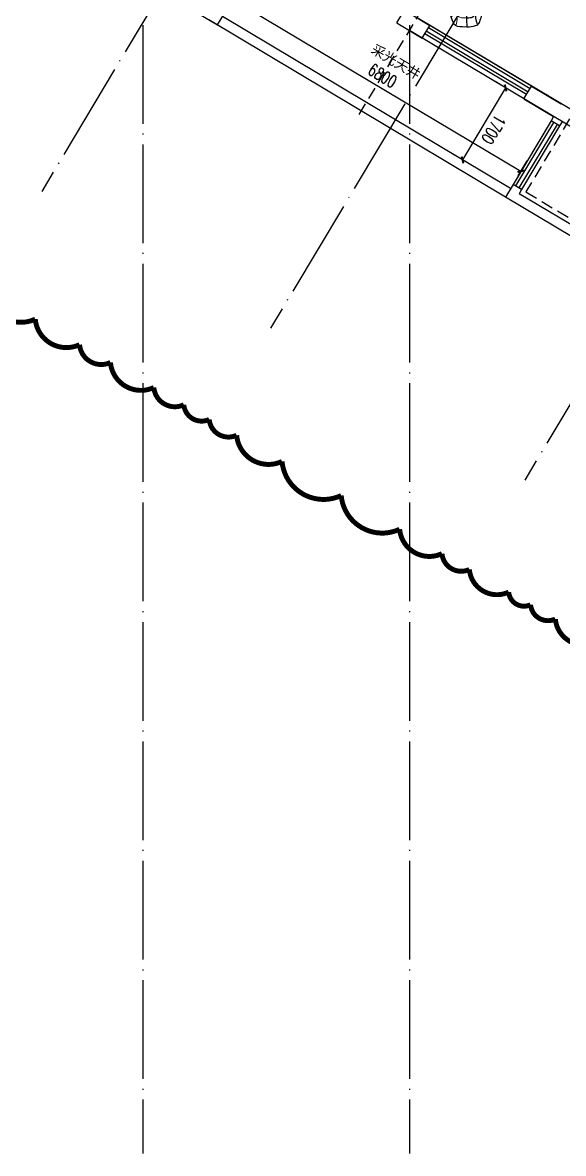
# Model space of a CAD drawing. Header units: millimetres. Extents: x 1337745 to 1642153, y -192803 to 266425.
# Drawn here: x 1403810 to 1414762, y 86979 to 109897 of the extents above; entities that cross this region are included whole.
import ezdxf
from ezdxf.enums import TextEntityAlignment as Align

# ---------------------------------------------------------------- set-up
doc = ezdxf.new("R2010")
doc.units = ezdxf.units.MM
doc.header["$LTSCALE"] = 1000
doc.header["$MEASUREMENT"] = 0
for name, pattern in [('__附着_A09-停车位、行车流线模块_TEN24RUY_设计区$0$DASH', [0.35, 0.25, -0.1]), ('DOTE', [2.42, 2, -0.2, 0.02, -0.2]), ('HIDDEN', [0.375, 0.25, -0.125]), ('HIDDEN2', [4.7625, 3.175, -1.5875])]:
    doc.linetypes.add(name, pattern=pattern)
for name, color, linetype in [('__附着_A09-停车位、行车流线模块_TEN24RUY_设计区$0$STD-PARK', 103, '__附着_A09-停车位、行车流线模块_TEN24RUY_设计区$0$DASH'), ('DOTE', 16, 'DOTE'), ('IE-FURN', 33, 'Continuous'), ('REF', 8, 'HIDDEN2'), ('WALL', 2, 'Continuous'), ('WINDOW', 4, 'Continuous'), ('家具粗线', 7, 'Continuous'), ('文字标注', 255, 'Continuous'), ('砖墙', 30, 'Continuous')]:
    doc.layers.add(name, color=color, linetype=linetype)
doc.styles.add('DIM_FONT', font='SIMPLEX', dxfattribs={"width": 0.7, "bigfont": 'GBCBIG'})
doc.styles.add('黑体', font='SIMHEI.TTF')
doc.dimstyles.new('_TCH_ARCH&&100', dxfattribs={"dimtxt": 250, "dimasz": 100, "dimexe": 250, "dimexo": 300, "dimgap": 100, "dimtad": 1, "dimdec": 0, "dimzin": 0, "dimdsep": 46, "dimtxsty": 'DIM_FONT', "dimblk": 'ARCHTICK', "dimcen": 0.09, "dimclrt": 7, "dimazin": 2, "dimtfac": 1, "dimtdec": 0, "dimtix": 1, "dimtmove": 2, "dimatfit": 3, "dimfxl": 1, "dimtolj": 1, "dimtzin": 0, "dimarcsym": 0})

# ---------------------------------------------------------------- blocks, each defined once
blk = doc.blocks.new('fsxxxx')
at = {"layer": 'IE-FURN'}
for p in [(-163, 753), (-624, 452)]:
    blk.add_line(p, (-394, 603), dxfattribs=at)
at = {"layer": 'IE-FURN', "color": 8}
blk.add_line((-394, 603), (0, 0), dxfattribs=at)
at = {"layer": 'IE-FURN'}
for points in [[(-84, 687), (-101, 716)], [(-596, 353), (-615, 380)]]:
    blk.add_lwpolyline(points, dxfattribs=at)
for points in [[(0, 0, 0.055738), (139, 114, 0.270993), (173, 209), (161, 277, 0.111969), (114, 405), (-88, 754)], [(0, 0, -0.055738), (-160, -81, -0.270993), (-261, -75), (-318, -36, -0.111969), (-417, 59), (-655, 383)]]:
    blk.add_lwpolyline(points, format="xyb", dxfattribs=at)
for centre, radius, start, end in [((-156, 738), 17.4, 36.3629, 115.3868), ((-128, 727), 25, 123.1539, 223.1622), ((-129, 729), 25.8, 227.2207, 295.2552), ((-163, 802), 58, 291.4545, 314.8532), ((-109, 740), 25, 27.1499, 288.5347), ((-145, 772), 71.9, 291.8767, 308.1795), ((-77, 720), 33.6, 197.9328, 312.8796), ((-634, 397), 25, 317.773, 219.1578), ((-669, 472), 58, 291.4545, 314.8532), ((-613, 439), 17.4, 130.921, 209.9448), ((-614, 410), 25, 23.1455, 123.1539), ((-649, 443), 71.9, 298.1282, 314.431), ((-629, 360), 33.6, 293.4281, 48.3749), ((-616, 411), 25.8, 311.0525, 19.087)]:
    blk.add_arc(centre, radius, start, end, dxfattribs=at)
at = {"layer": 'IE-FURN', "color": 8}
for centre, radius, start, end in [((805, 816), 920, 186.6068, 206.2581), ((368, 827), 538, 217.418, 242.6706), ((-1071, -409), 920, 40.0496, 59.7009), ((-905, -4), 538, 3.6371, 28.8898), ((-87, 290), 100, 311.3962, 355.4252), ((-187, 298), 200, 355.4252, 33.6969), ((337, 456), 347, 198.0326, 237.3503), ((125, 361), 12, 251.292, 16.6444), ((-381, 31), 12, 229.6633, 355.0157), ((-198, 291), 200, 212.6108, 250.8825), ((-483, 739), 699, 303.1539, 311.3962), ((154, 184), 21.2, 258.6792, 339.4007), ((-231, -67), 21.2, 266.907, 347.6285)]:
    blk.add_arc(centre, radius, start, end, dxfattribs=at)
at = {"layer": '家具粗线', "color": 252, "lineweight": 5}
for centre, radius, start, end in [((-553, -126), 347, 8.9575, 48.2751), ((-230, 196), 100, 250.8825, 294.9116), ((-483, 739), 699, 294.9116, 303.1539)]:
    blk.add_arc(centre, radius, start, end, dxfattribs=at)
blk = doc.blocks.new('A$C7F2562B0')
at = {"layer": 'REF', "linetype": 'HIDDEN'}
blk.add_line((-1813, -7484), (-1813, 3600), dxfattribs=at)
at = {"layer": 'REF', "linetype": 'HIDDEN', "elevation": 0}
blk.add_lwpolyline([(5193, -3500), (1890, -3500), (1890, -7100), (5193, -7100)], close=True, dxfattribs=at)
at = {"layer": 'IE-FURN', "extrusion": (0, 0, -1), "xscale": -1.000000000000001, "zscale": -1.000000000000001, "rotation": 4.975977799149668e-12}
blk.add_blockref('fsxxxx', (852, -4843, 0), dxfattribs=at)
blk = doc.blocks.new('_ArchTick')
at = {"color": 0, "linetype": 'ByBlock', "const_width": 0.4}
blk.add_lwpolyline([(-0.5, -0.5), (0.5, 0.5)], dxfattribs=at)
blk = doc.blocks.new('*D186')
at = {"layer": 'Defpoints', "color": 0, "transparency": 16777216}
for p in [(-22800, 609, 0), (-29600, 200), (-22800, 200)]:
    blk.add_point(p, dxfattribs=at)
at = {"layer": '砖墙', "color": 0, "lineweight": -2, "transparency": 16777216}
for p, q in [((-29600, 500, 0), (-29600, 859, 0)), ((-22800, 500, 0), (-22800, 859, 0)), ((-29600, 609, 0), (-22800, 609, 0))]:
    blk.add_line(p, q, dxfattribs=at)
at = {"layer": '砖墙', "color": 0, "lineweight": -2, "transparency": 16777216, "xscale": 100, "yscale": 100, "zscale": 100}
for p, rotation in [((-29600, 609, 0), 180.0000000001255), ((-22800, 609, 0), 1.255476252187501e-10)]:
    blk.add_blockref('_ArchTick', p, dxfattribs=dict(at, rotation=rotation))
at = {"layer": '砖墙', "color": 7, "transparency": 16777216, "insert": (-26200, 834, 0), "char_height": 250, "attachment_point": 5, "style": 'DIM_FONT'}
blk.add_mtext('\\A1;6800', dxfattribs=at)
blk = doc.blocks.new('*D187')
at = {"layer": 'Defpoints', "color": 0, "transparency": 16777216}
for p in [(-23500, 1900), (-23933, 200, 0), (-23500, 200)]:
    blk.add_point(p, dxfattribs=at)
at = {"layer": '砖墙', "color": 0, "lineweight": -2, "transparency": 16777216}
for p, q in [((-23800, 1900, 0), (-24183, 1900, 0)), ((-23933, 1900, 0), (-23933, 200, 0)), ((-23800, 200, 0), (-24183, 200, 0))]:
    blk.add_line(p, q, dxfattribs=at)
at = {"layer": '砖墙', "color": 0, "lineweight": -2, "transparency": 16777216, "xscale": 100, "yscale": 100, "zscale": 100}
for p, rotation in [((-23933, 1900, 0), 90.00000000008635), ((-23933, 200, 0), 270.0000000000863)]:
    blk.add_blockref('_ArchTick', p, dxfattribs=dict(at, rotation=rotation))
at = {"layer": '砖墙', "color": 7, "transparency": 16777216, "insert": (-23708, 1050, 0), "char_height": 250, "attachment_point": 5, "rotation": 270, "style": 'DIM_FONT'}
blk.add_mtext('\\A1;1700', dxfattribs=at)
blk = doc.blocks.new('A$C514326FF')
at = {"layer": 'WALL'}
for p, q in [((-18200.1, 2200), (-26200.1, 2200)), ((-18500.1, 1900), (-26200.1, 1900))]:
    blk.add_line(p, q, dxfattribs=at)
at = {"layer": '砖墙'}
blk.add_blockref('A$C7F2562B0', (-24389.3, 7400), dxfattribs=at)
at = {"layer": 'WALL'}
for p, q in [((-26500.1, 1900), (-26500.1, 2200)), ((-26400.1, 2200), (-25900.1, 2200)), ((-25900.1, 1900), (-25900.1, 2200)), ((-23500.1, 2200), (-22800.1, 2200)), ((-23500.1, 1900), (-23500.1, 2200)), ((-29600, 1900), (-29600, 0)), ((-26500.1, 1900), (-26400.1, 1900)), ((-26400.1, 1900), (-25900.1, 1900)), ((-23500.1, 1900), (-22800.1, 1900)), ((-22800.1, 1900), (-22800.1, 1800)), ((-22600.1, 1900), (-22600.1, 1800)), ((-22600.1, 1800), (-22800.1, 1800)), ((-22800.1, 300), (-22800.1, 0)), ((-22600.1, 300), (-22800.1, 300)), ((-22600.1, 300), (-22600.1, 200)), ((-36599.9, 0), (-29599.9, 0)), ((-22800.1, 0), (-29800.1, 0)), ((-22800.1, 200), (-29600.1, 200)), ((-18500.1, 0), (-22800.1, 0)), ((-18500.1, 200), (-22600.1, 200))]:
    blk.add_line(p, q, dxfattribs=at)
at = {"layer": 'WINDOW'}
for p, q in [((-23500.1, 2200), (-25900.1, 2200)), ((-23500.1, 2140), (-25900.1, 2140)), ((-23500.1, 2060), (-25900.1, 2060)), ((-23500.1, 2000), (-25900.1, 2000)), ((-22800.1, 1800), (-22800.1, 300)), ((-22740.1, 1800), (-22740.1, 300)), ((-22660.1, 1800), (-22660.1, 300)), ((-22600.1, 1800), (-22600.1, 300))]:
    blk.add_line(p, q, dxfattribs=at)
at = {"layer": '文字标注', "color": 0, "ltscale": 0.3, "style": '黑体'}
blk.add_text('采光天井', height=201.6, rotation=360, dxfattribs=at).set_placement((-26110.6, 1219.7, 0), align=Align.MIDDLE)
at = {"layer": '砖墙'}
for p1, p2, distance, picture, middle in [((-23500.1, 1900), (-23500.1, 200), -433, '*D187', (-23708.1, 1050, 0)), ((-29600.1, 200), (-22800.1, 200), 408.9, '*D186', (-26200.1, 833.9, 0))]:
    dim = blk.add_aligned_dim(p1=p1, p2=p2, distance=distance, dimstyle='_TCH_ARCH&&100', dxfattribs=at)
    dim.commit()
    dim.dimension.update_dxf_attribs({"geometry": picture, "text_midpoint": middle})

msp = doc.modelspace()

# ---------------------------------------------------------------- linework, layer by layer
at = {"layer": 'DOTE'}
for p, q in [((1406247.5, 199388.6, 0), (1406247.5, 86979.4, 0)), ((1411647.5, 199388.6, 0), (1411647.5, 86979.4, 0)), ((1421818.9, 135943.4, 0), (1404196, 106476.6, 0)), ((1426453.3, 133171.7, 0), (1408830.4, 103704.9, 0)), ((1431602.7, 130092.1, 0), (1413979.8, 100625.3, 0))]:
    msp.add_line(p, q, dxfattribs=at)

# ---------------------------------------------------------------- next in the draw order: block references
at = {"layer": '砖墙', "rotation": 329.118033436966}
msp.add_blockref('A$C514326FF', (1433156.6, 94658.7, 0), dxfattribs=at)

# ---------------------------------------------------------------- next in the draw order: linework, layer by layer
at = {"layer": '__附着_A09-停车位、行车流线模块_TEN24RUY_设计区$0$STD-PARK', "color": 1, "const_width": 100}
msp.add_lwpolyline([(1403092.7, 104448.7, 0.5205671), (1404065.5, 103887.4, 0.5205671), (1404962.4, 103369.9, 0.5205671), (1405588.3, 103008.8, 0.5205671), (1406466.9, 102501.8, 0.5205671), (1407074, 102151.5, 0.5205671), (1407588.5, 101854.7, 0.5205671), (1408144.3, 101534, 0.5205671), (1409063.6, 101003.6, 0.5205671), (1410262, 100312.1, 0.5205671), (1411445.6, 99629.2, 0.5205671), (1412302.8, 99134.6, 0.5205671), (1412857.7, 98814.4, 0.5205671), (1413653.6, 98355.2, 0.5205671), (1414097.5, 98099.1, 0.5205671), (1414599.4, 97809.5, 0.5205671), (1415412.3, 97340.5, 0.5205671)], format="xyb", dxfattribs=at)

doc.saveas('drawing.dxf')
